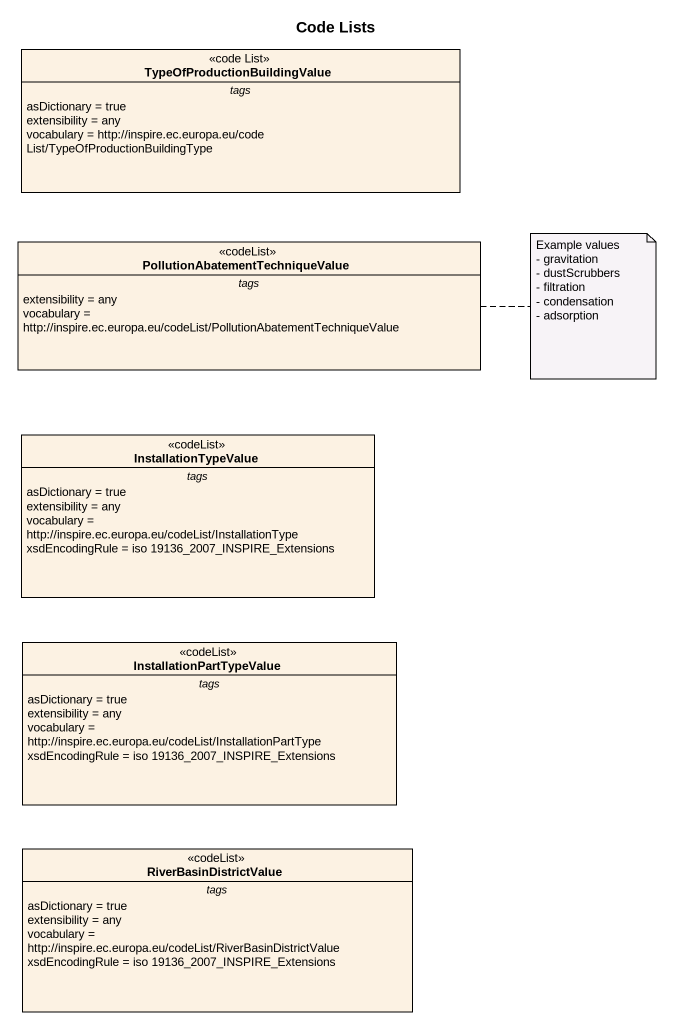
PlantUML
@startuml
title Code Lists
hide circle
hide empty members
class "TypeOfProductionBuildingValue" as TypeOfProductionBuildingValu <<code List>> {
  -- tags --
  asDictionary = true
  extensibility = any
  vocabulary = http://inspire.ec.europa.eu/code List/TypeOfProductionBuildingType
}
class "PollutionAbatementTechniqueValue" as PollutionAbatementTechniqueV <<codeList>> {
  -- tags --
  extensibility = any
  vocabulary = http://inspire.ec.europa.eu/codeList/PollutionAbatementTechniqueValue
}
class InstallationTypeValue <<codeList>> {
  -- tags --
  asDictionary = true
  extensibility = any
  vocabulary = http://inspire.ec.europa.eu/codeList/InstallationType
  xsdEncodingRule = iso 19136_2007_INSPIRE_Extensions
}
class InstallationPartTypeValue <<codeList>> {
  -- tags --
  asDictionary = true
  extensibility = any
  vocabulary = http://inspire.ec.europa.eu/codeList/InstallationPartType
  xsdEncodingRule = iso 19136_2007_INSPIRE_Extensions
}
class RiverBasinDistrictValue <<codeList>> {
  -- tags --
  asDictionary = true
  extensibility = any
  vocabulary = http://inspire.ec.europa.eu/codeList/RiverBasinDistrictValue
  xsdEncodingRule = iso 19136_2007_INSPIRE_Extensions
}
note right of PollutionAbatementTechniqueV
  Example values
  - gravitation
  - dustScrubbers
  - filtration
  - condensation
  - adsorption
end note
@enduml
